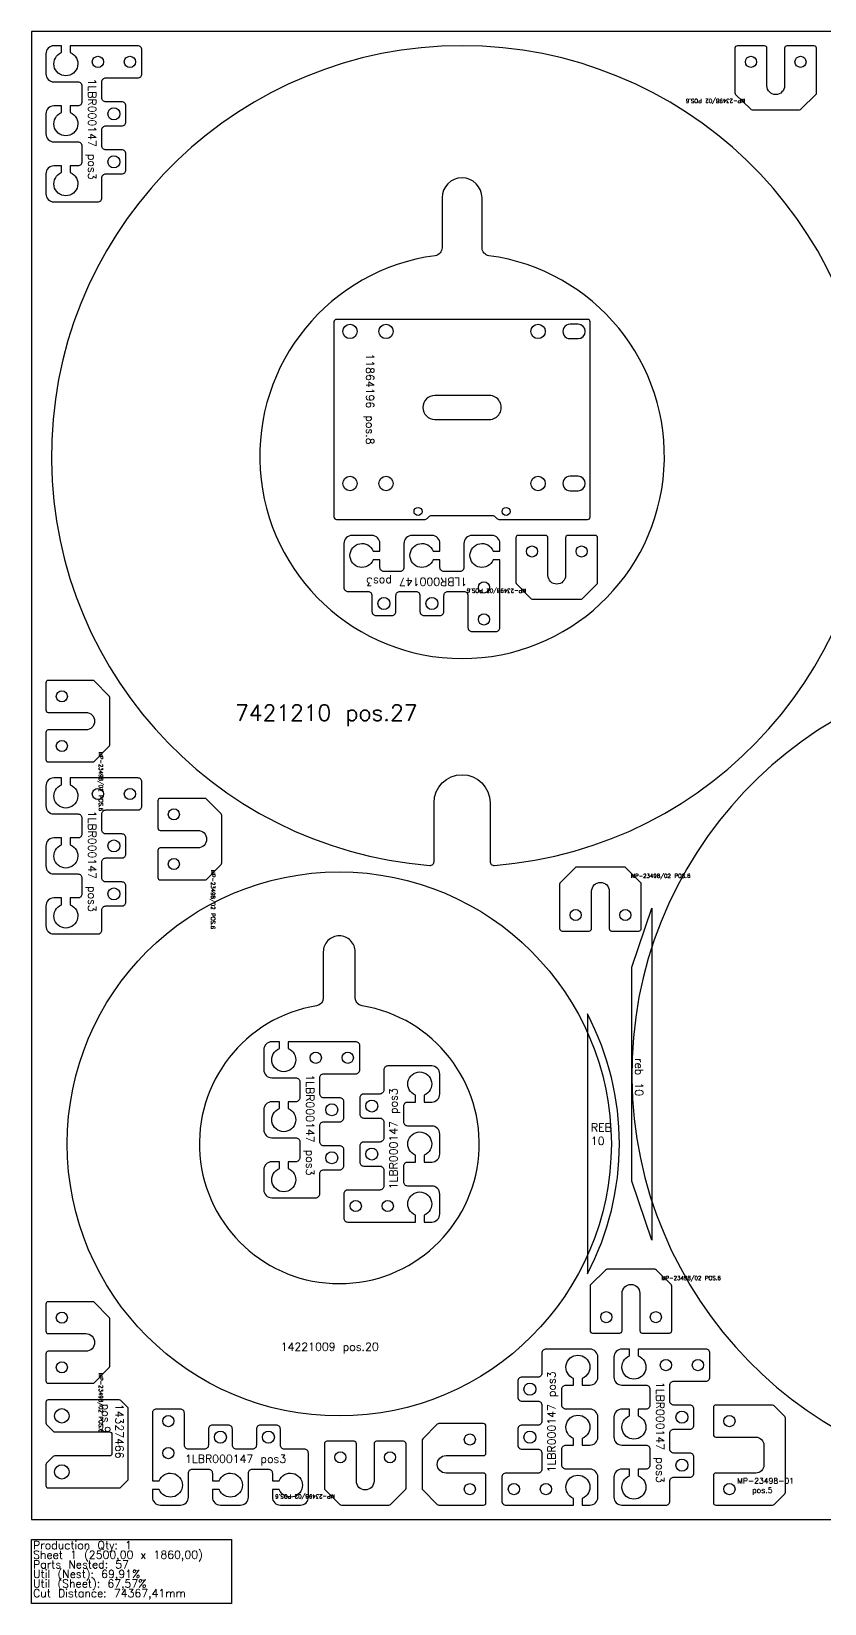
# Model space of a CAD drawing. Header units: millimetres. Extents: x 0 to 2500, y -105 to 1860.
# Drawn here: x 0 to 991, y -105 to 1860 of the extents above; entities that cross this region are included whole.
import ezdxf

# ---------------------------------------------------------------- set-up
doc = ezdxf.new("R2010")
doc.units = ezdxf.units.MM
for name, color, linetype in [('11864196', 7, 'Continuous'), ('14327466v0', 7, 'Continuous'), ('1LBR000147', 7, 'Continuous'), ('7421210', 7, 'Continuous'), ('MP-23498-01', 7, 'Continuous'), ('MP-23498-02', 7, 'Continuous'), ('Rebaixo', 6, 'Continuous'), ('sheet', 24, 'Continuous'), ('Stats', 7, 'Continuous'), ('Texto', 7, 'Continuous')]:
    doc.layers.add(name, color=color, linetype=linetype)
doc.styles.get("Standard").update_dxf_attribs({"font": 'txt.shx'})

msp = doc.modelspace()

# ---------------------------------------------------------------- linework, layer by layer
at = {"color": 5}
msp.add_lwpolyline([(413.1, 642.2, -0.367273), (404.7, 652), (404.7, 709.5, 0.414214), (384.7, 729.5), (384.7, 729.5, 0.414214), (364.7, 709.5), (364.7, 652, -0.367273), (356.4, 642.2, 12.251712)], format="xyb", close=True, dxfattribs=at)
msp.add_circle((384.7, 469.5), 340, dxfattribs=at)
at = {"layer": '11864196', "color": 32}
for points in [[(695.1, 1250, 0.414214), (698.1, 1253), (698.1, 1497, 0.414214), (695.1, 1500), (381.1, 1500, 0.414214), (378.1, 1497), (378.1, 1253, 0.414214), (381.1, 1250), (491.1, 1250, 0.198912), (494.6, 1251.4), (496.7, 1253.5, -0.198912), (500.2, 1255), (576.1, 1255, -0.198912), (579.6, 1253.5), (581.7, 1251.4, 0.198912), (585.2, 1250)], [(673.1, 1494, 1.000025), (673.1, 1476), (683.1, 1476, 0.999975), (683.1, 1494)], [(504.1, 1405, 0.999932), (504.1, 1375), (572.1, 1375, 1.000018), (572.1, 1405)], [(673.1, 1304, 1.000025), (673.1, 1286), (683.1, 1286, 0.999975), (683.1, 1304)]]:
    msp.add_lwpolyline(points, format="xyb", close=True, dxfattribs=at)
for centre, radius in [((398.1, 1485), 9), ((443.1, 1485), 9), ((633.1, 1485), 9), ((398.1, 1295), 9), ((443.1, 1295), 9), ((633.1, 1295), 9), ((483.1, 1260), 5), ((593.1, 1260), 5)]:
    msp.add_circle(centre, radius, dxfattribs=at)
at = {"layer": '14327466v0', "color": 32}
msp.add_lwpolyline([(97.5, 79.6), (29.2, 79.6, 0.198912), (27.1, 78.7), (18.9, 70.5, 0.198912), (18, 68.4), (18, 42.6, 0.414214), (21, 39.6), (109.8, 39.6, 0.198912), (111.9, 40.5), (120.1, 48.7, 0.198912), (121, 50.8), (121, 138.4, 0.198912), (120.1, 140.5), (111.9, 148.7, 0.198912), (109.8, 149.6), (21, 149.6, 0.414214), (18, 146.6), (18, 120.8, 0.198913), (18.9, 118.7), (27.1, 110.5, 0.198912), (29.2, 109.6), (97.5, 109.6, -0.414214), (100.5, 106.6), (100.5, 82.6, -0.414214)], format="xyb", close=True, dxfattribs=at)
for centre in [(38, 129.6), (38, 59.6)]:
    msp.add_circle(centre, 9, dxfattribs=at)
at = {"layer": '1LBR000147', "color": 32}
for points in [[(48.5, 1692), (48.5, 1683.5, -5.264597), (37.5, 1683.5), (37.5, 1692), (28, 1692, 0.414214), (18, 1682), (18, 1657, 0.414214), (28, 1647), (83, 1647, 0.414214), (88, 1652), (88, 1677, -0.414214), (93, 1682), (113, 1682, 0.414214), (118, 1687), (118, 1707, 0.414214), (113, 1712), (93, 1712, -0.414214), (88, 1717), (88, 1737, -0.414214), (93, 1742), (113, 1742, 0.414214), (118, 1747), (118, 1767, 0.414214), (113, 1772), (93, 1772, -0.414214), (88, 1777), (88, 1797, -0.414214), (93, 1802), (133, 1802, 0.414214), (138, 1807), (138, 1837, 0.414214), (133, 1842), (48.5, 1842), (48.5, 1833.5, -5.264597), (37.5, 1833.5), (37.5, 1842), (28, 1842, 0.414214), (18, 1832), (18, 1807, 0.414214), (28, 1797), (58, 1797, -0.414214), (63, 1792), (63, 1772, -0.414214), (58, 1767), (48.5, 1767), (48.5, 1758.5, -5.264597), (37.5, 1758.5), (37.5, 1767), (28, 1767, 0.414214), (18, 1757), (18, 1732, 0.414214), (28, 1722), (58, 1722, -0.414214), (63, 1717), (63, 1697, -0.414214), (58, 1692)], [(435.5, 1199.5), (427, 1199.5, -5.264597), (427, 1210.5), (435.5, 1210.5), (435.5, 1220, 0.414214), (425.5, 1230), (400.5, 1230, 0.414214), (390.5, 1220), (390.5, 1165, 0.414214), (395.5, 1160), (420.5, 1160, -0.414214), (425.5, 1155), (425.5, 1135, 0.414214), (430.5, 1130), (450.5, 1130, 0.414214), (455.5, 1135), (455.5, 1155, -0.414214), (460.5, 1160), (480.5, 1160, -0.414214), (485.5, 1155), (485.5, 1135, 0.414214), (490.5, 1130), (510.5, 1130, 0.414214), (515.5, 1135), (515.5, 1155, -0.414214), (520.5, 1160), (540.5, 1160, -0.414214), (545.5, 1155), (545.5, 1115, 0.414214), (550.5, 1110), (580.5, 1110, 0.414214), (585.5, 1115), (585.5, 1199.5), (577, 1199.5, -5.264597), (577, 1210.5), (585.5, 1210.5), (585.5, 1220, 0.414214), (575.5, 1230), (550.5, 1230, 0.414214), (540.5, 1220), (540.5, 1190, -0.414214), (535.5, 1185), (515.5, 1185, -0.414214), (510.5, 1190), (510.5, 1199.5), (502, 1199.5, -5.264597), (502, 1210.5), (510.5, 1210.5), (510.5, 1220, 0.414214), (500.5, 1230), (475.5, 1230, 0.414214), (465.5, 1220), (465.5, 1190, -0.414214), (460.5, 1185), (440.5, 1185, -0.414214), (435.5, 1190)], [(48.5, 776.9), (48.5, 768.3, -5.264597), (37.5, 768.3), (37.5, 776.9), (28, 776.9, 0.414214), (18, 766.9), (18, 741.9, 0.414214), (28, 731.9), (83, 731.9, 0.414214), (88, 736.9), (88, 761.9, -0.414214), (93, 766.9), (113, 766.9, 0.414214), (118, 771.9), (118, 791.9, 0.414214), (113, 796.9), (93, 796.9, -0.414214), (88, 801.9), (88, 821.9, -0.414214), (93, 826.9), (113, 826.9, 0.414214), (118, 831.9), (118, 851.9, 0.414214), (113, 856.9), (93, 856.9, -0.414214), (88, 861.9), (88, 881.9, -0.414214), (93, 886.9), (133, 886.9, 0.414214), (138, 891.9), (138, 921.9, 0.414214), (133, 926.9), (48.5, 926.9), (48.5, 918.3, -5.264597), (37.5, 918.3), (37.5, 926.9), (28, 926.9, 0.414214), (18, 916.9), (18, 891.9, 0.414214), (28, 881.9), (58, 881.9, -0.414214), (63, 876.9), (63, 856.9, -0.414214), (58, 851.9), (48.5, 851.9), (48.5, 843.3, -5.264597), (37.5, 843.3), (37.5, 851.9), (28, 851.9, 0.414214), (18, 841.9), (18, 816.9, 0.414214), (28, 806.9), (58, 806.9, -0.414214), (63, 801.9), (63, 781.9, -0.414214), (58, 776.9)], [(320.8, 447.2), (320.8, 438.7, -5.264597), (309.8, 438.7), (309.8, 447.2), (300.3, 447.2, 0.414214), (290.3, 437.2), (290.3, 412.2, 0.414214), (300.3, 402.2), (355.3, 402.2, 0.414214), (360.3, 407.2), (360.3, 432.2, -0.414214), (365.3, 437.2), (385.3, 437.2, 0.414214), (390.3, 442.2), (390.3, 462.2, 0.414214), (385.3, 467.2), (365.3, 467.2, -0.414214), (360.3, 472.2), (360.3, 492.2, -0.414214), (365.3, 497.2), (385.3, 497.2, 0.414214), (390.3, 502.2), (390.3, 522.2, 0.414214), (385.3, 527.2), (365.3, 527.2, -0.414214), (360.3, 532.2), (360.3, 552.2, -0.414214), (365.3, 557.2), (405.3, 557.2, 0.414214), (410.3, 562.2), (410.3, 592.2, 0.414214), (405.3, 597.2), (320.8, 597.2), (320.8, 588.7, -5.264597), (309.8, 588.7), (309.8, 597.2), (300.3, 597.2, 0.414214), (290.3, 587.2), (290.3, 562.2, 0.414214), (300.3, 552.2), (330.3, 552.2, -0.414214), (335.3, 547.2), (335.3, 527.2, -0.414214), (330.3, 522.2), (320.8, 522.2), (320.8, 513.7, -5.264597), (309.8, 513.7), (309.8, 522.2), (300.3, 522.2, 0.414214), (290.3, 512.2), (290.3, 487.2, 0.414214), (300.3, 477.2), (330.3, 477.2, -0.414214), (335.3, 472.2), (335.3, 452.2, -0.414214), (330.3, 447.2)], [(479.8, 521.9), (479.8, 530.5, -5.264597), (490.8, 530.5), (490.8, 521.9), (500.3, 521.9, 0.414214), (510.3, 531.9), (510.3, 556.9, 0.414214), (500.3, 566.9), (445.3, 566.9, 0.414214), (440.3, 561.9), (440.3, 536.9, -0.414214), (435.3, 531.9), (415.3, 531.9, 0.414214), (410.3, 526.9), (410.3, 506.9, 0.414214), (415.3, 501.9), (435.3, 501.9, -0.414214), (440.3, 496.9), (440.3, 476.9, -0.414214), (435.3, 471.9), (415.3, 471.9, 0.414214), (410.3, 466.9), (410.3, 446.9, 0.414214), (415.3, 441.9), (435.3, 441.9, -0.414214), (440.3, 436.9), (440.3, 416.9, -0.414214), (435.3, 411.9), (395.3, 411.9, 0.414214), (390.3, 406.9), (390.3, 376.9, 0.414214), (395.3, 371.9), (479.8, 371.9), (479.8, 380.5, -5.264597), (490.8, 380.5), (490.8, 371.9), (500.3, 371.9, 0.414214), (510.3, 381.9), (510.3, 406.9, 0.414214), (500.3, 416.9), (470.3, 416.9, -0.414214), (465.3, 421.9), (465.3, 441.9, -0.414214), (470.3, 446.9), (479.8, 446.9), (479.8, 455.5, -5.264597), (490.8, 455.5), (490.8, 446.9), (500.3, 446.9, 0.414214), (510.3, 456.9), (510.3, 481.9, 0.414214), (500.3, 491.9), (470.3, 491.9, -0.414214), (465.3, 496.9), (465.3, 516.9, -0.414214), (470.3, 521.9)], [(677.4, 168), (677.4, 176.5, -5.264597), (688.4, 176.5), (688.4, 168), (697.9, 168, 0.414214), (707.9, 178), (707.9, 203, 0.414214), (697.9, 213), (642.9, 213, 0.414214), (637.9, 208), (637.9, 183, -0.414214), (632.9, 178), (612.9, 178, 0.414214), (607.9, 173), (607.9, 153, 0.414214), (612.9, 148), (632.9, 148, -0.414214), (637.9, 143), (637.9, 123, -0.414214), (632.9, 118), (612.9, 118, 0.414214), (607.9, 113), (607.9, 93, 0.414214), (612.9, 88), (632.9, 88, -0.414214), (637.9, 83), (637.9, 63, -0.414214), (632.9, 58), (592.9, 58, 0.414214), (587.9, 53), (587.9, 23, 0.414214), (592.9, 18), (677.4, 18), (677.4, 26.5, -5.264597), (688.4, 26.5), (688.4, 18), (697.9, 18, 0.414214), (707.9, 28), (707.9, 53, 0.414214), (697.9, 63), (667.9, 63, -0.414214), (662.9, 68), (662.9, 88, -0.414214), (667.9, 93), (677.4, 93), (677.4, 101.5, -5.264597), (688.4, 101.5), (688.4, 93), (697.9, 93, 0.414214), (707.9, 103), (707.9, 128, 0.414214), (697.9, 138), (667.9, 138, -0.414214), (662.9, 143), (662.9, 163, -0.414214), (667.9, 168)], [(758.4, 63), (758.4, 54.5, -5.264597), (747.4, 54.5), (747.4, 63), (737.9, 63, 0.414214), (727.9, 53), (727.9, 28, 0.414214), (737.9, 18), (792.9, 18, 0.414214), (797.9, 23), (797.9, 48, -0.414214), (802.9, 53), (822.9, 53, 0.414214), (827.9, 58), (827.9, 78, 0.414214), (822.9, 83), (802.9, 83, -0.414214), (797.9, 88), (797.9, 108, -0.414214), (802.9, 113), (822.9, 113, 0.414214), (827.9, 118), (827.9, 138, 0.414214), (822.9, 143), (802.9, 143, -0.414214), (797.9, 148), (797.9, 168, -0.414214), (802.9, 173), (842.9, 173, 0.414214), (847.9, 178), (847.9, 208, 0.414214), (842.9, 213), (758.4, 213), (758.4, 204.5, -5.264597), (747.4, 204.5), (747.4, 213), (737.9, 213, 0.414214), (727.9, 203), (727.9, 178, 0.414214), (737.9, 168), (767.9, 168, -0.414214), (772.9, 163), (772.9, 143, -0.414214), (767.9, 138), (758.4, 138), (758.4, 129.5, -5.264597), (747.4, 129.5), (747.4, 138), (737.9, 138, 0.414214), (727.9, 128), (727.9, 103, 0.414214), (737.9, 93), (767.9, 93, -0.414214), (772.9, 88), (772.9, 68, -0.414214), (767.9, 63)], [(301.1, 48.5), (309.7, 48.5, -5.264597), (309.7, 37.5), (301.1, 37.5), (301.1, 28, 0.414214), (311.1, 18), (336.1, 18, 0.414214), (346.1, 28), (346.1, 83, 0.414214), (341.1, 88), (316.1, 88, -0.414214), (311.1, 93), (311.1, 113, 0.414214), (306.1, 118), (286.1, 118, 0.414214), (281.1, 113), (281.1, 93, -0.414214), (276.1, 88), (256.1, 88, -0.414214), (251.1, 93), (251.1, 113, 0.414214), (246.1, 118), (226.1, 118, 0.414214), (221.1, 113), (221.1, 93, -0.414214), (216.1, 88), (196.1, 88, -0.414214), (191.1, 93), (191.1, 133, 0.414214), (186.1, 138), (156.1, 138, 0.414214), (151.1, 133), (151.1, 48.5), (159.7, 48.5, -5.264597), (159.7, 37.5), (151.1, 37.5), (151.1, 28, 0.414214), (161.1, 18), (186.1, 18, 0.414214), (196.1, 28), (196.1, 58, -0.414214), (201.1, 63), (221.1, 63, -0.414214), (226.1, 58), (226.1, 48.5), (234.7, 48.5, -5.264597), (234.7, 37.5), (226.1, 37.5), (226.1, 28, 0.414214), (236.1, 18), (261.1, 18, 0.414214), (271.1, 28), (271.1, 58, -0.414214), (276.1, 63), (296.1, 63, -0.414214), (301.1, 58)]]:
    msp.add_lwpolyline(points, format="xyb", close=True, dxfattribs=at)
for centre, radius in [((83, 1822), 7), ((123, 1822), 7), ((103, 1757), 7.5), ((103, 1697), 7.5), ((565.5, 1165), 7), ((440.5, 1145), 7.5), ((500.5, 1145), 7.5), ((565.5, 1125), 7), ((83, 906.9), 7), ((123, 906.9), 7), ((103, 841.9), 7.5), ((103, 781.9), 7.5), ((355.3, 577.2), 7), ((395.3, 577.2), 7), ((375.3, 512.2), 7.5), ((425.3, 516.9), 7.5), ((375.3, 452.2), 7.5), ((425.3, 456.9), 7.5), ((405.3, 391.9), 7), ((445.3, 391.9), 7), ((792.9, 193), 7), ((832.9, 193), 7), ((622.9, 163), 7.5), ((171.1, 123), 7), ((812.9, 128), 7.5), ((236.1, 103), 7.5), ((296.1, 103), 7.5), ((622.9, 103), 7.5), ((171.1, 83), 7), ((812.9, 68), 7.5), ((602.9, 38), 7), ((642.9, 38), 7)]:
    msp.add_circle(centre, radius, dxfattribs=at)
at = {"layer": '7421210', "color": 3}
for points in [[(503.1, 896, -0.99999), (573.1, 896), (573.1, 822.6, 0.437493), (578.5, 817.6, 25.360569), (497.7, 817.6, 0.437493), (503.1, 822.6)], [(513.1, 1652), (513.1, 1589.7, -0.375638), (504.5, 1579.7, 14.961734), (571.8, 1579.7, -0.375638), (563.1, 1589.7), (563.1, 1652, 0.999981)], [(1298.3, 123.7), (1298.3, 50.3, 0.437493), (1303.7, 45.3, 25.360569), (1222.9, 45.3, 0.437493), (1228.3, 50.3), (1228.3, 123.7, -1.000017)]]:
    msp.add_lwpolyline(points, format="xyb", close=True, dxfattribs=at)
at = {"layer": 'MP-23498-01', "color": 32}
msp.add_lwpolyline([(942.3, 126.8, 0.198912), (941.4, 128.9), (928.2, 142.1, 0.198912), (926.1, 143), (855.3, 143, 0.414214), (852.3, 140), (852.3, 106, 0.414214), (855.3, 103), (905.3, 103, -0.414214), (915.3, 93), (915.3, 68, -0.414214), (905.3, 58), (855.3, 58, 0.414214), (852.3, 55), (852.3, 21, 0.414214), (855.3, 18), (926.1, 18, 0.198912), (928.2, 18.9), (941.4, 32.1, 0.198912), (942.3, 34.2)], format="xyb", close=True, dxfattribs=at)
for centre in [(872.3, 123), (872.3, 38)]:
    msp.add_circle(centre, 7, dxfattribs=at)
at = {"layer": 'MP-23498-02', "color": 32}
for points in [[(919.1, 1792.1), (919.1, 1839, 0.414214), (916.1, 1842), (882.1, 1842, 0.414214), (879.1, 1839), (879.1, 1783.4, 0.200058), (880, 1781.2), (898.4, 1763.1, 0.197768), (900.5, 1762.2), (959.8, 1762.2, 0.197768), (961.9, 1763.1), (980.3, 1781.2, 0.200057), (981.1, 1783.4), (981.1, 1839, 0.414214), (978.1, 1842), (944.2, 1842, 0.414214), (941.2, 1839), (941.2, 1792.1, -0.995883)], [(645.5, 1180.1), (645.5, 1227, 0.414214), (642.5, 1230), (608.5, 1230, 0.414214), (605.5, 1227), (605.5, 1171.3, 0.200058), (606.4, 1169.2), (624.7, 1151, 0.197768), (626.8, 1150.2), (686.2, 1150.2, 0.197768), (688.3, 1151), (706.6, 1169.2, 0.200057), (707.5, 1171.3), (707.5, 1227, 0.414214), (704.5, 1230), (670.5, 1230, 0.414214), (667.5, 1227), (667.5, 1180.1, -0.995882)], [(67.9, 986.9), (21, 986.9, 0.414214), (18, 983.9), (18, 949.9, 0.414214), (21, 946.9), (76.6, 946.9, 0.200057), (78.8, 947.8), (96.9, 966.1, 0.197768), (97.8, 968.2), (97.8, 1027.6, 0.197768), (96.9, 1029.7), (78.8, 1048, 0.200058), (76.6, 1048.9), (21, 1048.9, 0.414214), (18, 1045.9), (18, 1011.9, 0.414214), (21, 1008.9), (67.9, 1008.9, -0.995883)], [(207.9, 839.4), (161, 839.4, 0.414214), (158, 836.4), (158, 802.4, 0.414214), (161, 799.4), (216.6, 799.4, 0.200058), (218.8, 800.2), (236.9, 818.6, 0.197768), (237.8, 820.7), (237.8, 880, 0.197768), (236.9, 882.2), (218.8, 900.5, 0.200057), (216.6, 901.4), (161, 901.4, 0.414214), (158, 898.4), (158, 864.4, 0.414214), (161, 861.4), (207.9, 861.4, -0.995881)], [(722.1, 785.5), (722.1, 738.6, 0.414214), (725.1, 735.6), (759.1, 735.6, 0.414214), (762.1, 738.6), (762.1, 794.3, 0.200058), (761.2, 796.4), (742.9, 814.6, 0.197768), (740.7, 815.5), (681.4, 815.5, 0.197768), (679.3, 814.6), (661, 796.4, 0.200057), (660.1, 794.3), (660.1, 738.6, 0.414214), (663.1, 735.6), (697.1, 735.6, 0.414214), (700.1, 738.6), (700.1, 785.5, -0.995882)], [(760.3, 282.9), (760.3, 236, 0.414214), (763.3, 233), (797.2, 233, 0.414214), (800.2, 236), (800.2, 291.6, 0.200058), (799.4, 293.8), (781, 311.9, 0.197768), (778.9, 312.8), (719.6, 312.8, 0.197768), (717.5, 311.9), (699.1, 293.8, 0.200057), (698.2, 291.6), (698.2, 236, 0.414214), (701.2, 233), (735.2, 233, 0.414214), (738.2, 236), (738.2, 282.9, -0.995882)], [(67.9, 210.3), (21, 210.3, 0.414214), (18, 207.3), (18, 173.3, 0.414214), (21, 170.3), (76.6, 170.3, 0.200058), (78.8, 171.2), (96.9, 189.5, 0.197768), (97.8, 191.7), (97.8, 251, 0.197768), (96.9, 253.1), (78.8, 271.5, 0.200058), (76.6, 272.3), (21, 272.3, 0.414214), (18, 269.3), (18, 235.4, 0.414214), (21, 232.4), (67.9, 232.4, -0.995882)], [(518.1, 80), (564.9, 80, 0.414214), (567.9, 83), (567.9, 117, 0.414214), (564.9, 120), (509.3, 120, 0.200057), (507.1, 119.1), (489, 100.8, 0.197768), (488.1, 98.7), (488.1, 39.3, 0.197768), (489, 37.2), (507.1, 18.9, 0.200057), (509.3, 18), (564.9, 18, 0.414214), (567.9, 21), (567.9, 55, 0.414214), (564.9, 58), (518.1, 58, -0.995881)], [(406.1, 47.9), (406.1, 94.8, 0.414214), (403.1, 97.8), (369.1, 97.8, 0.414214), (366.1, 94.8), (366.1, 39.2, 0.200058), (367, 37), (385.3, 18.9, 0.197768), (387.4, 18), (446.8, 18, 0.197768), (448.9, 18.9), (467.2, 37, 0.200058), (468.1, 39.2), (468.1, 94.8, 0.414214), (465.1, 97.8), (431.1, 97.8, 0.414214), (428.1, 94.8), (428.1, 47.9, -0.995882)]]:
    msp.add_lwpolyline(points, format="xyb", close=True, dxfattribs=at)
for centre in [(899.1, 1822), (961.1, 1822), (625.5, 1210), (687.5, 1210), (38, 1028.9), (38, 966.9), (178, 881.4), (178, 819.3), (680.1, 755.6), (742.1, 755.6), (38, 252.3), (718.3, 253), (780.3, 253), (38, 190.3), (547.9, 100), (386.1, 77.8), (448.1, 77.8), (547.9, 38)]:
    msp.add_circle(centre, 6.94, dxfattribs=at)
at = {"layer": 'Rebaixo', "color": 3}
msp.add_lwpolyline([(750.3, 690.3), (775.3, 764.1), (775.3, 349.3), (750.3, 423)], close=True, dxfattribs=at)
at = {"layer": 'Rebaixo', "color": 5}
msp.add_lwpolyline([(694.7, 632), (694.7, 307, 0.246183)], format="xyb", close=True, dxfattribs=at)
at = {"layer": 'sheet', "color": 7}
msp.add_lwpolyline([(0, 0), (2500, 0), (2500, 1860), (0, 1860)], close=True, dxfattribs=at)
at = {"layer": 'Stats', "color": 151}
msp.add_lwpolyline([(0, -25), (250, -25), (250, -105), (0, -105), (0, -25)], close=True, dxfattribs=at)

# ---------------------------------------------------------------- texts
at = {"layer": 'Rebaixo', "color": 3, "insert": (764.4, 576.7), "char_height": 10, "attachment_point": 1, "rotation": 270}
msp.add_mtext_dynamic_manual_height_columns('reb 10', width=85.192, gutter_width=12.5, heights=[0], dxfattribs=at)
at = {"layer": 'Rebaixo', "color": 5, "insert": (699.1, 495), "char_height": 10, "attachment_point": 1}
msp.add_mtext_dynamic_manual_height_columns('REB 10', width=31.039, gutter_width=12.5, heights=[0], dxfattribs=at)
at = {"layer": 'Stats', "color": 60}
for s, p in [('Sheet 1 (2500,00 x 1860,00)', (2, -49)), ('Production Qty: 1', (2, -37)), ('Parts Nested: 57', (2, -61)), ('Util (Nest): 69,91%', (2, -73)), ('Util (Sheet): 67,57%', (2, -85)), ('Cut Distance: 74367,41mm', (2, -97))]:
    msp.add_text(s, height=10, dxfattribs=at).set_placement(p)
at = {"layer": 'Texto', "color": 32, "attachment_point": 1}
for s, insert, char_height, width, rotation in [('1LBR000147 pos3', (80.9, 1801.1), 10, 148.793, 270), ('{\\W9.62184;  }MP-23498/02 POS.6', (892.1, 1770.6), 5, 138.306, 180), ('11864196 pos.8', (428.1, 1457.6), 10, 149.184, 270), ('1LBR000147 pos3', (544.6, 1167.1), 10, 148.793, 180), ('{\\W9.62184;  }MP-23498/02 POS.6', (618.4, 1158.5), 5, 138.306, 180), ('{\\W9.62184;  }MP-23498/02 POS.6', (89.4, 959.8), 5, 138.306, 270), ('1LBR000147 pos3', (80.9, 886), 10, 148.793, 270), ('{\\W9.62184;  }MP-23498/02 POS.6', (229.4, 812.3), 5, 138.306, 270), ('1LBR000147 pos3', (353.2, 556.4), 10, 148.793, 270), ('1LBR000147 pos3', (447.4, 412.8), 10, 148.793, 90), ('{\\W9.62184;  }MP-23498/02 POS.6', (89.4, 183.3), 5, 138.306, 270), ('1LBR000147 pos3', (645, 58.9), 10, 148.793, 90), ('1LBR000147 pos3', (790.8, 172.1), 10, 148.793, 270), ('14327466\\Ppos.9', (114.9, 144.7), 10, 82.094, 270), ('{\\W9.62184;  }MP-23498/02 POS.6', (379, 26.4), 5, 138.306, 180)]:
    msp.add_mtext(s, dxfattribs=dict(at, insert=insert, char_height=char_height, width=width, rotation=rotation))
at = {"layer": 'Texto', "color": 3, "insert": (254.6, 1018.5), "char_height": 20, "width": 512.784, "attachment_point": 1}
msp.add_mtext('7421210 pos.27', dxfattribs=at)
at = {"layer": 'Texto', "color": 32, "attachment_point": 1}
for s, insert, char_height, width in [('{\\W9.62184;  }MP-23498/02 POS.6', (749.2, 807.1), 5, 138.306), ('{\\W9.62184;  }MP-23498/02 POS.6', (787.3, 304.4), 5, 138.306), ('1LBR000147 pos3', (192, 80.9), 10, 148.793), ('MP-23498-01\\P   pos.5', (881.9, 51.9), 7, 60.843)]:
    msp.add_mtext(s, dxfattribs=dict(at, insert=insert, char_height=char_height, width=width))
at = {"layer": 'Texto', "color": 5, "insert": (434, 221), "char_height": 10, "width": 241.542, "attachment_point": 3}
msp.add_mtext('14221009 pos.20', dxfattribs=at)

doc.saveas('drawing.dxf')
